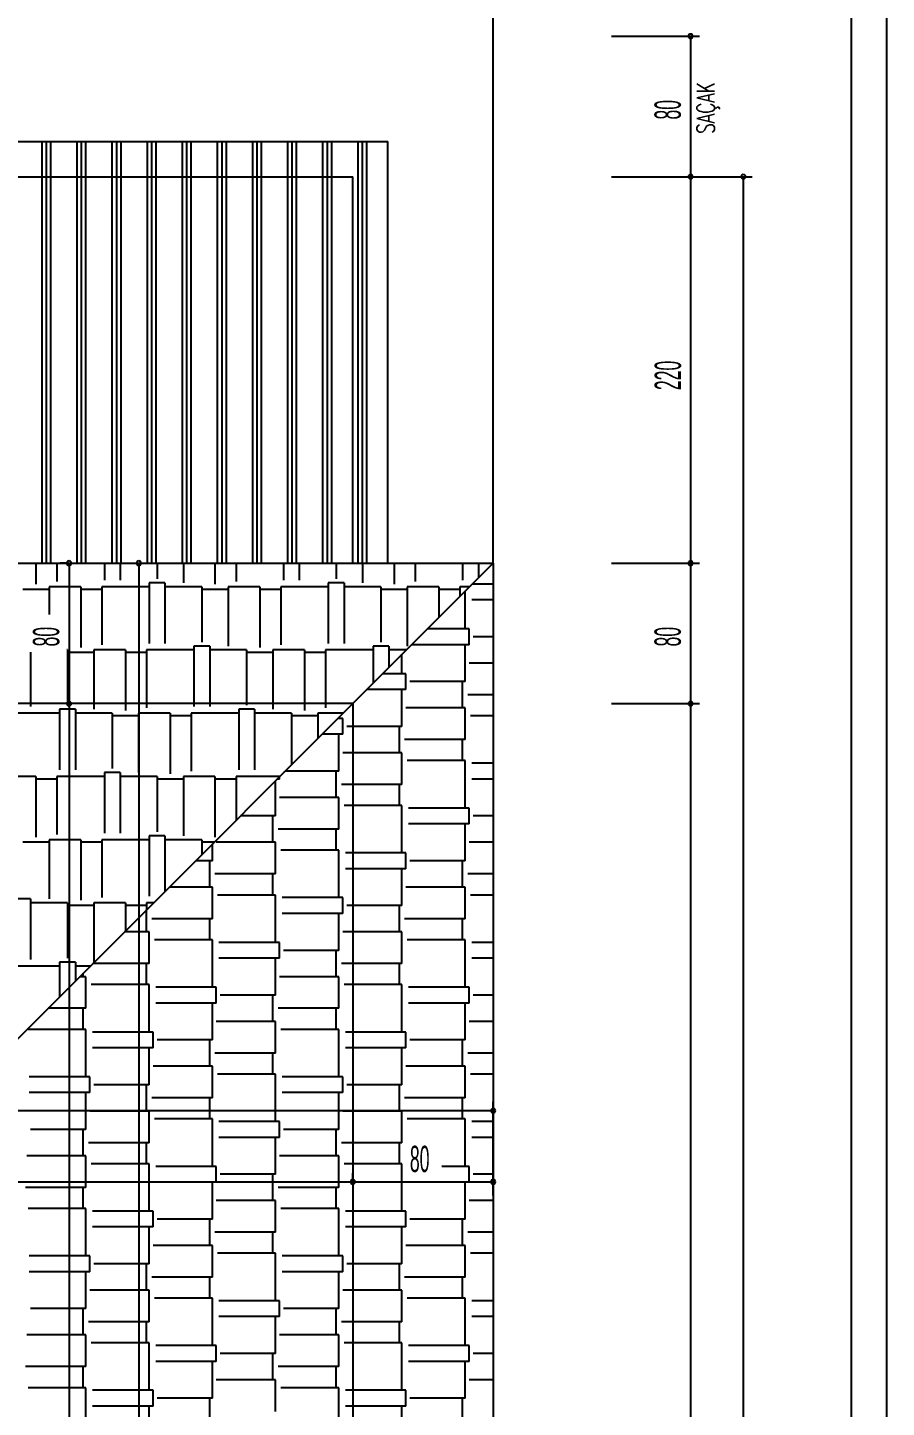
# Model space of a CAD drawing. Extents: x 3907.4 to 3911.57, y -3054.42 to -3053.7.
# Drawn here: x 3909.2142 to 3909.312, y -3054.1222 to -3053.965 of the extents above; entities that cross this region are included whole.
import ezdxf

# ---------------------------------------------------------------- set-up
doc = ezdxf.new("R2010")
doc.units = 0
doc.header["$LTSCALE"] = 2
doc.header["$MEASUREMENT"] = 0
doc.linetypes.add('ACAD_ISO03W100', pattern=[30, 12, -18])
doc.linetypes.add('ACAD_ISO07W100', pattern=[3.5, 0.5, -3])
doc.layers.get('0').update_dxf_attribs({"linetype": 'CONTINUOUS'})
for name, color, linetype in [('MB', 11, 'CONTINUOUS'), ('OLÇÜ', 6, 'CONTINUOUS'), ('TARAMA', 9, 'CONTINUOUS'), ('TEXT', 11, 'CONTINUOUS'), ('ÇATI', 7, 'CONTINUOUS')]:
    doc.layers.add(name, color=color, linetype=linetype)
doc.styles.add('KAPı-PEN', font='simplex.shx', dxfattribs={"width": 0.7, "height": 10})
doc.styles.add('ÖLÇÜ', font='stylu.ttf', dxfattribs={"width": 0.5})

msp = doc.modelspace()

# ---------------------------------------------------------------- linework, layer by layer
at = {"color": 0, "linetype": 'ByBlock'}
for centre, start, end in [((3909.28974, -3053.96603), 90, 270), ((3909.28974, -3053.96603), 270, 90), ((3909.28974, -3053.98203), 90, 270), ((3909.28974, -3053.98203), 90, 270), ((3909.28974, -3053.98203), 270, 90), ((3909.28974, -3053.98203), 270, 90), ((3909.29574, -3053.98203), 90, 270), ((3909.29574, -3053.98203), 270, 90), ((3909.21893, -3054.02603), 90, 270), ((3909.21893, -3054.02603), 270, 90), ((3909.22688, -3054.02603), 90, 270), ((3909.22688, -3054.02603), 270, 90), ((3909.28974, -3054.02603), 90, 270), ((3909.28974, -3054.02603), 90, 270), ((3909.28974, -3054.02603), 270, 90), ((3909.28974, -3054.02603), 270, 90), ((3909.21893, -3054.04203), 90, 270), ((3909.21893, -3054.04203), 90, 270), ((3909.21893, -3054.04203), 270, 90), ((3909.21893, -3054.04203), 270, 90), ((3909.28974, -3054.04203), 90, 270), ((3909.28974, -3054.04203), 90, 270), ((3909.28974, -3054.04203), 270, 90), ((3909.28974, -3054.04203), 270, 90), ((3909.26725, -3054.08837), 0, 180), ((3909.26725, -3054.08837), 180, 0), ((3909.25125, -3054.09648), 0, 180), ((3909.25125, -3054.09648), 0, 180), ((3909.25125, -3054.09648), 180, 0), ((3909.25125, -3054.09648), 180, 0), ((3909.26725, -3054.09648), 0, 180), ((3909.26725, -3054.09648), 180, 0)]:
    msp.add_arc(centre, 0.00025, start, end, dxfattribs=at)
at = {"layer": 'MB', "color": 9}
msp.add_line((3909.26725, -3054.02603), (3909.26725, -3053.82403), dxfattribs=at)
at = {"layer": 'MB', "color": 2, "linetype": 'ACAD_ISO07W100', "ltscale": 2}
for p in [(3909.20325, -3053.98203), (3909.25125, -3054.02603)]:
    msp.add_line(p, (3909.25125, -3053.98203), dxfattribs=at)
at = {"layer": 'MB', "color": 7, "linetype": 'ACAD_ISO03W100', "ltscale": 0.5}
for q in [(3909.18725, -3054.04203), (3909.25125, -3054.24203)]:
    msp.add_line((3909.25125, -3054.04203), q, dxfattribs=at)
at = {"layer": 'OLÇÜ', "color": 6}
for p, q in [((3909.28074, -3053.96603), (3909.29074, -3053.96603)), ((3909.28974, -3053.96603), (3909.28974, -3053.98203)), ((3909.28074, -3053.98203), (3909.29074, -3053.98203)), ((3909.28074, -3053.98203), (3909.29074, -3053.98203)), ((3909.28674, -3053.98203), (3909.29674, -3053.98203)), ((3909.28974, -3053.98203), (3909.28974, -3054.02603)), ((3909.29574, -3053.98203), (3909.29574, -3054.27603)), ((3909.21699, -3054.02603), (3909.22788, -3054.02603)), ((3909.21889, -3054.02603), (3909.21793, -3054.02603)), ((3909.21893, -3054.02603), (3909.21893, -3054.04203)), ((3909.22688, -3054.02603), (3909.22688, -3054.26003)), ((3909.28074, -3054.02603), (3909.29074, -3054.02603)), ((3909.28074, -3054.02603), (3909.29074, -3054.02603)), ((3909.28974, -3054.02603), (3909.28974, -3054.04203)), ((3909.21889, -3054.04203), (3909.21793, -3054.04203)), ((3909.21889, -3054.04203), (3909.21793, -3054.04203)), ((3909.21893, -3054.04203), (3909.21893, -3054.24203)), ((3909.28074, -3054.04203), (3909.29074, -3054.04203)), ((3909.28074, -3054.04203), (3909.29074, -3054.04203)), ((3909.28974, -3054.04203), (3909.28974, -3054.24203)), ((3909.26725, -3054.09803), (3909.26725, -3054.08737)), ((3909.02525, -3054.08837), (3909.26725, -3054.08837)), ((3909.25125, -3054.09621), (3909.25125, -3054.09548)), ((3909.25125, -3054.09621), (3909.25125, -3054.09548)), ((3909.26725, -3054.09621), (3909.26725, -3054.09548)), ((3909.04125, -3054.09648), (3909.25125, -3054.09648)), ((3909.25125, -3054.09648), (3909.26725, -3054.09648))]:
    msp.add_line(p, q, dxfattribs=at)
at = {"layer": 'TARAMA'}
for p, q in [((3909.21586, -3053.98203), (3909.21586, -3053.97803)), ((3909.21636, -3053.98203), (3909.21636, -3053.97803)), ((3909.21686, -3053.98203), (3909.21686, -3053.97803)), ((3909.21986, -3053.98203), (3909.21986, -3053.97803)), ((3909.22036, -3053.98203), (3909.22036, -3053.97803)), ((3909.22086, -3053.98203), (3909.22086, -3053.97803)), ((3909.22386, -3053.98203), (3909.22386, -3053.97803)), ((3909.22436, -3053.98203), (3909.22436, -3053.97803)), ((3909.22486, -3053.98203), (3909.22486, -3053.97803)), ((3909.22786, -3053.98203), (3909.22786, -3053.97803)), ((3909.22836, -3053.98203), (3909.22836, -3053.97803)), ((3909.22886, -3053.98203), (3909.22886, -3053.97803)), ((3909.23186, -3053.98203), (3909.23186, -3053.97803)), ((3909.23236, -3053.98203), (3909.23236, -3053.97803)), ((3909.23286, -3053.98203), (3909.23286, -3053.97803)), ((3909.23586, -3053.98203), (3909.23586, -3053.97803)), ((3909.23636, -3053.98203), (3909.23636, -3053.97803)), ((3909.23686, -3053.98203), (3909.23686, -3053.97803)), ((3909.23986, -3053.98203), (3909.23986, -3053.97803)), ((3909.24036, -3053.98203), (3909.24036, -3053.97803)), ((3909.24086, -3053.98203), (3909.24086, -3053.97803)), ((3909.24386, -3053.98203), (3909.24386, -3053.97803)), ((3909.24436, -3053.98203), (3909.24436, -3053.97803)), ((3909.24486, -3053.98203), (3909.24486, -3053.97803)), ((3909.24786, -3053.98203), (3909.24786, -3053.97803)), ((3909.24836, -3053.98203), (3909.24836, -3053.97803)), ((3909.24886, -3053.98203), (3909.24886, -3053.97803)), ((3909.25186, -3054.02603), (3909.25186, -3053.97803)), ((3909.25236, -3054.02603), (3909.25236, -3053.97803)), ((3909.25286, -3054.02603), (3909.25286, -3053.97803)), ((3909.21586, -3054.02603), (3909.21586, -3053.98203)), ((3909.21636, -3054.02603), (3909.21636, -3053.98203)), ((3909.21686, -3054.02603), (3909.21686, -3053.98203)), ((3909.21986, -3054.02603), (3909.21986, -3053.98203)), ((3909.22036, -3054.02603), (3909.22036, -3053.98203)), ((3909.22086, -3054.02603), (3909.22086, -3053.98203)), ((3909.22386, -3054.02603), (3909.22386, -3053.98203)), ((3909.22436, -3054.02603), (3909.22436, -3053.98203)), ((3909.22486, -3054.02603), (3909.22486, -3053.98203)), ((3909.22786, -3054.02603), (3909.22786, -3053.98203)), ((3909.22836, -3054.02603), (3909.22836, -3053.98203)), ((3909.22886, -3054.02603), (3909.22886, -3053.98203)), ((3909.23186, -3054.02603), (3909.23186, -3053.98203)), ((3909.23236, -3054.02603), (3909.23236, -3053.98203)), ((3909.23286, -3054.02603), (3909.23286, -3053.98203)), ((3909.23586, -3054.02603), (3909.23586, -3053.98203)), ((3909.23636, -3054.02603), (3909.23636, -3053.98203)), ((3909.23686, -3054.02603), (3909.23686, -3053.98203)), ((3909.23986, -3054.02603), (3909.23986, -3053.98203)), ((3909.24036, -3054.02603), (3909.24036, -3053.98203)), ((3909.24086, -3054.02603), (3909.24086, -3053.98203)), ((3909.24386, -3054.02603), (3909.24386, -3053.98203)), ((3909.24436, -3054.02603), (3909.24436, -3053.98203)), ((3909.24486, -3054.02603), (3909.24486, -3053.98203)), ((3909.24786, -3054.02603), (3909.24786, -3053.98203)), ((3909.24836, -3054.02603), (3909.24836, -3053.98203)), ((3909.24886, -3054.02603), (3909.24886, -3053.98203))]:
    msp.add_line(p, q, dxfattribs=at)
at = {"layer": 'TARAMA', "color": 6}
for p, q in [((3909.21516, -3054.02603), (3909.21516, -3054.02842)), ((3909.21756, -3054.02603), (3909.21756, -3054.02812)), ((3909.22296, -3054.02603), (3909.22296, -3054.02797)), ((3909.22476, -3054.02603), (3909.22476, -3054.02797)), ((3909.22896, -3054.02603), (3909.22896, -3054.02782)), ((3909.23196, -3054.02603), (3909.23196, -3054.02827)), ((3909.23556, -3054.02603), (3909.23556, -3054.02842)), ((3909.23796, -3054.02603), (3909.23796, -3054.02812)), ((3909.24336, -3054.02603), (3909.24336, -3054.02797)), ((3909.24516, -3054.02603), (3909.24516, -3054.02797)), ((3909.24936, -3054.02603), (3909.24936, -3054.02782)), ((3909.25236, -3054.02603), (3909.25236, -3054.02827)), ((3909.25596, -3054.02603), (3909.25596, -3054.02842)), ((3909.25836, -3054.02603), (3909.25836, -3054.02812)), ((3909.26376, -3054.02603), (3909.26376, -3054.02797)), ((3909.26556, -3054.02603), (3909.26556, -3054.02771)), ((3909.22986, -3054.02827), (3909.22806, -3054.02827)), ((3909.22806, -3054.02827), (3909.22806, -3054.03517)), ((3909.22986, -3054.02827), (3909.22986, -3054.03517)), ((3909.25026, -3054.02827), (3909.24846, -3054.02827)), ((3909.24846, -3054.02827), (3909.24846, -3054.03517)), ((3909.25026, -3054.02827), (3909.25026, -3054.03517)), ((3909.26725, -3054.02842), (3909.26486, -3054.02842)), ((3909.21666, -3054.02902), (3909.21366, -3054.02902)), ((3909.22026, -3054.02872), (3909.21666, -3054.02872)), ((3909.21666, -3054.02872), (3909.21666, -3054.03188)), ((3909.22026, -3054.02872), (3909.22026, -3054.03562)), ((3909.22266, -3054.02902), (3909.22026, -3054.02902)), ((3909.22806, -3054.02872), (3909.22266, -3054.02872)), ((3909.22266, -3054.02872), (3909.22266, -3054.03532)), ((3909.23406, -3054.02872), (3909.22986, -3054.02872)), ((3909.23406, -3054.02872), (3909.23406, -3054.03502)), ((3909.23706, -3054.02902), (3909.23406, -3054.02902)), ((3909.24066, -3054.02872), (3909.23706, -3054.02872)), ((3909.23706, -3054.02872), (3909.23706, -3054.03547)), ((3909.24066, -3054.02872), (3909.24066, -3054.03562)), ((3909.24306, -3054.02902), (3909.24066, -3054.02902)), ((3909.24846, -3054.02872), (3909.24306, -3054.02872)), ((3909.24306, -3054.02872), (3909.24306, -3054.03532)), ((3909.25446, -3054.02872), (3909.25026, -3054.02872)), ((3909.25446, -3054.02872), (3909.25446, -3054.03502)), ((3909.25746, -3054.02902), (3909.25446, -3054.02902)), ((3909.26106, -3054.02872), (3909.25746, -3054.02872)), ((3909.25746, -3054.02872), (3909.25746, -3054.03547)), ((3909.26106, -3054.02872), (3909.26106, -3054.03221)), ((3909.26346, -3054.02902), (3909.26106, -3054.02902)), ((3909.26456, -3054.02872), (3909.26346, -3054.02872)), ((3909.26346, -3054.02872), (3909.26346, -3054.02981)), ((3909.26406, -3054.03352), (3909.26406, -3054.02921)), ((3909.26725, -3054.03022), (3909.26481, -3054.03022)), ((3909.26451, -3054.03352), (3909.25976, -3054.03352)), ((3909.26451, -3054.03532), (3909.26451, -3054.03352)), ((3909.26725, -3054.03442), (3909.26496, -3054.03442)), ((3909.21456, -3054.03618), (3909.21456, -3054.04203)), ((3909.21876, -3054.03592), (3909.21868, -3054.03592)), ((3909.21876, -3054.03592), (3909.21876, -3054.04203)), ((3909.22176, -3054.03622), (3909.21876, -3054.03622)), ((3909.22536, -3054.03592), (3909.22176, -3054.03592)), ((3909.22176, -3054.03592), (3909.22176, -3054.04203)), ((3909.22536, -3054.03592), (3909.22536, -3054.04203)), ((3909.22776, -3054.03622), (3909.22536, -3054.03622)), ((3909.23316, -3054.03592), (3909.22776, -3054.03592)), ((3909.22776, -3054.03592), (3909.22776, -3054.04203)), ((3909.23496, -3054.03547), (3909.23316, -3054.03547)), ((3909.23316, -3054.03547), (3909.23316, -3054.04203)), ((3909.23496, -3054.03547), (3909.23496, -3054.04203)), ((3909.23916, -3054.03592), (3909.23496, -3054.03592)), ((3909.23916, -3054.03592), (3909.23916, -3054.04203)), ((3909.24216, -3054.03622), (3909.23916, -3054.03622)), ((3909.24576, -3054.03592), (3909.24216, -3054.03592)), ((3909.24216, -3054.03592), (3909.24216, -3054.04203)), ((3909.24576, -3054.03592), (3909.24576, -3054.04203)), ((3909.24816, -3054.03622), (3909.24576, -3054.03622)), ((3909.25356, -3054.03592), (3909.24816, -3054.03592)), ((3909.24816, -3054.03592), (3909.24816, -3054.04203)), ((3909.25536, -3054.03547), (3909.25356, -3054.03547)), ((3909.25356, -3054.03547), (3909.25356, -3054.03971)), ((3909.25536, -3054.03547), (3909.25536, -3054.03791)), ((3909.25736, -3054.03592), (3909.25536, -3054.03592)), ((3909.25686, -3054.03862), (3909.25686, -3054.03641)), ((3909.26451, -3054.03532), (3909.25796, -3054.03532)), ((3909.26406, -3054.03952), (3909.26406, -3054.03532)), ((3909.26725, -3054.03742), (3909.26451, -3054.03742)), ((3909.25731, -3054.03862), (3909.25466, -3054.03862)), ((3909.25731, -3054.04042), (3909.25731, -3054.03862)), ((3909.26406, -3054.03952), (3909.25776, -3054.03952)), ((3909.26376, -3054.04252), (3909.26376, -3054.03952)), ((3909.25731, -3054.04042), (3909.25286, -3054.04042)), ((3909.25686, -3054.04462), (3909.25686, -3054.04042)), ((3909.26725, -3054.04102), (3909.26436, -3054.04102)), ((3909.21456, -3054.04203), (3909.21456, -3054.04237)), ((3909.21966, -3054.04267), (3909.21786, -3054.04267)), ((3909.21786, -3054.04267), (3909.21786, -3054.04957)), ((3909.21876, -3054.04203), (3909.21876, -3054.04222)), ((3909.21966, -3054.04267), (3909.21966, -3054.04957)), ((3909.22176, -3054.04203), (3909.22176, -3054.04267)), ((3909.22536, -3054.04203), (3909.22536, -3054.04282)), ((3909.22776, -3054.04203), (3909.22776, -3054.04252)), ((3909.23316, -3054.04203), (3909.23316, -3054.04237)), ((3909.23496, -3054.04203), (3909.23496, -3054.04237)), ((3909.24006, -3054.04267), (3909.23826, -3054.04267)), ((3909.23826, -3054.04267), (3909.23826, -3054.04957)), ((3909.23916, -3054.04203), (3909.23916, -3054.04222)), ((3909.24006, -3054.04267), (3909.24006, -3054.04957)), ((3909.24216, -3054.04203), (3909.24216, -3054.04267)), ((3909.24576, -3054.04203), (3909.24576, -3054.04282)), ((3909.24816, -3054.04203), (3909.24816, -3054.04252)), ((3909.26406, -3054.04252), (3909.25731, -3054.04252)), ((3909.26406, -3054.04612), (3909.26406, -3054.04252)), ((3909.21786, -3054.04312), (3909.21246, -3054.04312)), ((3909.22386, -3054.04312), (3909.21966, -3054.04312)), ((3909.22386, -3054.04312), (3909.22386, -3054.04942)), ((3909.22686, -3054.04342), (3909.22386, -3054.04342)), ((3909.23046, -3054.04312), (3909.22686, -3054.04312)), ((3909.22686, -3054.04312), (3909.22686, -3054.04987)), ((3909.23046, -3054.04312), (3909.23046, -3054.05002)), ((3909.23286, -3054.04342), (3909.23046, -3054.04342)), ((3909.23826, -3054.04312), (3909.23286, -3054.04312)), ((3909.23286, -3054.04312), (3909.23286, -3054.04972)), ((3909.24426, -3054.04312), (3909.24006, -3054.04312)), ((3909.24426, -3054.04312), (3909.24426, -3054.04901)), ((3909.24726, -3054.04342), (3909.24426, -3054.04342)), ((3909.25016, -3054.04312), (3909.24726, -3054.04312)), ((3909.24726, -3054.04312), (3909.24726, -3054.04601)), ((3909.25011, -3054.04372), (3909.24956, -3054.04372)), ((3909.24966, -3054.04372), (3909.24966, -3054.04361)), ((3909.25011, -3054.04552), (3909.25011, -3054.04372)), ((3909.26725, -3054.04342), (3909.26466, -3054.04342)), ((3909.25011, -3054.04552), (3909.24776, -3054.04552)), ((3909.24966, -3054.04972), (3909.24966, -3054.04552)), ((3909.25125, -3054.04462), (3909.25056, -3054.04462)), ((3909.25686, -3054.04462), (3909.25125, -3054.04462)), ((3909.25656, -3054.04762), (3909.25656, -3054.04462)), ((3909.26406, -3054.04612), (3909.25716, -3054.04612)), ((3909.26376, -3054.04852), (3909.26376, -3054.04612)), ((3909.25125, -3054.04762), (3909.25011, -3054.04762)), ((3909.25686, -3054.04762), (3909.25125, -3054.04762)), ((3909.25686, -3054.05122), (3909.25686, -3054.04762)), ((3909.26406, -3054.04852), (3909.25746, -3054.04852)), ((3909.26406, -3054.05392), (3909.26406, -3054.04852)), ((3909.26725, -3054.04882), (3909.26481, -3054.04882)), ((3909.21516, -3054.05032), (3909.21156, -3054.05032)), ((3909.21516, -3054.05032), (3909.21516, -3054.05722)), ((3909.22296, -3054.05032), (3909.21756, -3054.05032)), ((3909.21756, -3054.05032), (3909.21756, -3054.05692)), ((3909.22476, -3054.04987), (3909.22296, -3054.04987)), ((3909.22296, -3054.04987), (3909.22296, -3054.05677)), ((3909.22476, -3054.04987), (3909.22476, -3054.05677)), ((3909.22896, -3054.05032), (3909.22476, -3054.05032)), ((3909.22896, -3054.05032), (3909.22896, -3054.05662)), ((3909.23556, -3054.05032), (3909.23196, -3054.05032)), ((3909.23196, -3054.05032), (3909.23196, -3054.05707)), ((3909.23556, -3054.05032), (3909.23556, -3054.05722)), ((3909.24296, -3054.05032), (3909.23796, -3054.05032)), ((3909.23796, -3054.05032), (3909.23796, -3054.05531)), ((3909.24291, -3054.05062), (3909.24291, -3054.05036)), ((3909.24341, -3054.04987), (3909.24336, -3054.04987)), ((3909.24336, -3054.04987), (3909.24336, -3054.04991)), ((3909.24966, -3054.04972), (3909.24356, -3054.04972)), ((3909.24936, -3054.05272), (3909.24936, -3054.04972)), ((3909.21756, -3054.05062), (3909.21516, -3054.05062)), ((3909.23196, -3054.05062), (3909.22896, -3054.05062)), ((3909.23796, -3054.05062), (3909.23556, -3054.05062)), ((3909.24246, -3054.05482), (3909.24246, -3054.05081)), ((3909.24291, -3054.05062), (3909.24266, -3054.05062)), ((3909.25125, -3054.05122), (3909.24996, -3054.05122)), ((3909.25686, -3054.05122), (3909.25125, -3054.05122)), ((3909.25656, -3054.05362), (3909.25656, -3054.05122)), ((3909.26725, -3054.05062), (3909.26481, -3054.05062)), ((3909.24966, -3054.05272), (3909.24291, -3054.05272)), ((3909.24966, -3054.05632), (3909.24966, -3054.05272)), ((3909.25125, -3054.05362), (3909.25026, -3054.05362)), ((3909.25686, -3054.05362), (3909.25125, -3054.05362)), ((3909.25686, -3054.05902), (3909.25686, -3054.05362)), ((3909.24246, -3054.05482), (3909.23846, -3054.05482)), ((3909.24216, -3054.05782), (3909.24216, -3054.05482)), ((3909.26451, -3054.05392), (3909.25761, -3054.05392)), ((3909.26451, -3054.05572), (3909.26451, -3054.05392)), ((3909.26725, -3054.05482), (3909.26496, -3054.05482)), ((3909.24966, -3054.05632), (3909.24276, -3054.05632)), ((3909.24936, -3054.05872), (3909.24936, -3054.05632)), ((3909.26451, -3054.05572), (3909.25761, -3054.05572)), ((3909.26406, -3054.05992), (3909.26406, -3054.05572)), ((3909.21666, -3054.05782), (3909.21366, -3054.05782)), ((3909.22026, -3054.05752), (3909.21666, -3054.05752)), ((3909.21666, -3054.05752), (3909.21666, -3054.06427)), ((3909.22026, -3054.05752), (3909.22026, -3054.06442)), ((3909.22266, -3054.05782), (3909.22026, -3054.05782)), ((3909.22806, -3054.05752), (3909.22266, -3054.05752)), ((3909.22266, -3054.05752), (3909.22266, -3054.06412)), ((3909.22986, -3054.05707), (3909.22806, -3054.05707)), ((3909.22806, -3054.05707), (3909.22806, -3054.06397)), ((3909.22986, -3054.05707), (3909.22986, -3054.06341)), ((3909.23406, -3054.05752), (3909.22986, -3054.05752)), ((3909.23406, -3054.05752), (3909.23406, -3054.05921)), ((3909.23546, -3054.05782), (3909.23406, -3054.05782)), ((3909.23526, -3054.05992), (3909.23526, -3054.05801)), ((3909.24246, -3054.05782), (3909.23571, -3054.05782)), ((3909.24246, -3054.06142), (3909.24246, -3054.05782)), ((3909.26725, -3054.05782), (3909.26451, -3054.05782)), ((3909.23526, -3054.05992), (3909.23336, -3054.05992)), ((3909.23496, -3054.06292), (3909.23496, -3054.05992)), ((3909.24966, -3054.05872), (3909.24306, -3054.05872)), ((3909.24966, -3054.06412), (3909.24966, -3054.05872)), ((3909.25125, -3054.05902), (3909.25041, -3054.05902)), ((3909.25731, -3054.05902), (3909.25125, -3054.05902)), ((3909.25731, -3054.06082), (3909.25731, -3054.05902)), ((3909.26406, -3054.05992), (3909.25776, -3054.05992)), ((3909.26376, -3054.06292), (3909.26376, -3054.05992)), ((3909.24246, -3054.06142), (3909.23556, -3054.06142)), ((3909.24216, -3054.06382), (3909.24216, -3054.06142)), ((3909.25125, -3054.06082), (3909.25041, -3054.06082)), ((3909.25731, -3054.06082), (3909.25125, -3054.06082)), ((3909.25686, -3054.06502), (3909.25686, -3054.06082)), ((3909.26725, -3054.06142), (3909.26436, -3054.06142)), ((3909.23526, -3054.06292), (3909.23036, -3054.06292)), ((3909.23526, -3054.06652), (3909.23526, -3054.06292)), ((3909.26406, -3054.06292), (3909.25731, -3054.06292)), ((3909.26406, -3054.06652), (3909.26406, -3054.06292)), ((3909.21456, -3054.06427), (3909.21276, -3054.06427)), ((3909.21456, -3054.06427), (3909.21456, -3054.07117)), ((3909.21876, -3054.06472), (3909.21456, -3054.06472)), ((3909.21876, -3054.06472), (3909.21876, -3054.07102)), ((3909.22536, -3054.06472), (3909.22176, -3054.06472)), ((3909.22176, -3054.06472), (3909.22176, -3054.07147)), ((3909.22536, -3054.06472), (3909.22536, -3054.06791)), ((3909.22856, -3054.06472), (3909.22776, -3054.06472)), ((3909.22776, -3054.06472), (3909.22776, -3054.06551)), ((3909.24246, -3054.06382), (3909.23586, -3054.06382)), ((3909.24246, -3054.06922), (3909.24246, -3054.06382)), ((3909.25011, -3054.06412), (3909.24321, -3054.06412)), ((3909.25011, -3054.06592), (3909.25011, -3054.06412)), ((3909.26725, -3054.06382), (3909.26466, -3054.06382)), ((3909.22176, -3054.06502), (3909.21876, -3054.06502)), ((3909.22776, -3054.06502), (3909.22536, -3054.06502)), ((3909.22776, -3054.06802), (3909.22776, -3054.06551)), ((3909.25011, -3054.06592), (3909.24321, -3054.06592)), ((3909.24966, -3054.07012), (3909.24966, -3054.06592)), ((3909.25125, -3054.06502), (3909.25056, -3054.06502)), ((3909.25686, -3054.06502), (3909.25125, -3054.06502)), ((3909.25656, -3054.06802), (3909.25656, -3054.06502)), ((3909.23526, -3054.06652), (3909.22836, -3054.06652)), ((3909.23496, -3054.06892), (3909.23496, -3054.06652)), ((3909.26406, -3054.06652), (3909.25716, -3054.06652)), ((3909.26376, -3054.06892), (3909.26376, -3054.06652)), ((3909.22806, -3054.06802), (3909.22526, -3054.06802)), ((3909.22806, -3054.07162), (3909.22806, -3054.06802)), ((3909.23526, -3054.06892), (3909.22866, -3054.06892)), ((3909.23526, -3054.07432), (3909.23526, -3054.06892)), ((3909.24291, -3054.06922), (3909.23601, -3054.06922)), ((3909.24291, -3054.07102), (3909.24291, -3054.06922)), ((3909.25125, -3054.06802), (3909.25011, -3054.06802)), ((3909.25686, -3054.06802), (3909.25125, -3054.06802)), ((3909.25686, -3054.07162), (3909.25686, -3054.06802)), ((3909.26406, -3054.06892), (3909.25746, -3054.06892)), ((3909.26406, -3054.07432), (3909.26406, -3054.06892)), ((3909.26725, -3054.06922), (3909.26481, -3054.06922)), ((3909.24291, -3054.07102), (3909.23601, -3054.07102)), ((3909.24246, -3054.07522), (3909.24246, -3054.07102)), ((3909.24966, -3054.07012), (3909.24336, -3054.07012)), ((3909.24936, -3054.07312), (3909.24936, -3054.07012)), ((3909.26725, -3054.07102), (3909.26481, -3054.07102)), ((3909.21786, -3054.07192), (3909.21246, -3054.07192)), ((3909.21966, -3054.07147), (3909.21786, -3054.07147)), ((3909.21786, -3054.07147), (3909.21786, -3054.07541)), ((3909.21966, -3054.07147), (3909.21966, -3054.07361)), ((3909.22136, -3054.07192), (3909.21966, -3054.07192)), ((3909.22806, -3054.07162), (3909.22166, -3054.07162)), ((3909.22776, -3054.07402), (3909.22776, -3054.07162)), ((3909.25125, -3054.07162), (3909.24996, -3054.07162)), ((3909.25686, -3054.07162), (3909.25125, -3054.07162)), ((3909.25656, -3054.07402), (3909.25656, -3054.07162)), ((3909.22086, -3054.07312), (3909.22016, -3054.07312)), ((3909.22056, -3054.07312), (3909.22056, -3054.07271)), ((3909.22086, -3054.07672), (3909.22086, -3054.07312)), ((3909.22806, -3054.07402), (3909.22146, -3054.07402)), ((3909.22806, -3054.07942), (3909.22806, -3054.07402)), ((3909.24966, -3054.07312), (3909.24291, -3054.07312)), ((3909.24966, -3054.07672), (3909.24966, -3054.07312)), ((3909.25125, -3054.07402), (3909.25026, -3054.07402)), ((3909.25686, -3054.07402), (3909.25125, -3054.07402)), ((3909.25686, -3054.07942), (3909.25686, -3054.07402)), ((3909.23571, -3054.07432), (3909.22881, -3054.07432)), ((3909.23571, -3054.07612), (3909.23571, -3054.07432)), ((3909.24246, -3054.07522), (3909.23616, -3054.07522)), ((3909.24216, -3054.07822), (3909.24216, -3054.07522)), ((3909.26451, -3054.07432), (3909.25761, -3054.07432)), ((3909.26451, -3054.07612), (3909.26451, -3054.07432)), ((3909.26725, -3054.07522), (3909.26496, -3054.07522)), ((3909.22086, -3054.07672), (3909.21656, -3054.07672)), ((3909.22056, -3054.07912), (3909.22056, -3054.07672)), ((3909.23571, -3054.07612), (3909.22881, -3054.07612)), ((3909.23526, -3054.08032), (3909.23526, -3054.07612)), ((3909.24966, -3054.07672), (3909.24276, -3054.07672)), ((3909.24936, -3054.07912), (3909.24936, -3054.07672)), ((3909.26451, -3054.07612), (3909.25761, -3054.07612)), ((3909.26406, -3054.08032), (3909.26406, -3054.07612)), ((3909.24246, -3054.07822), (3909.23571, -3054.07822)), ((3909.24246, -3054.08182), (3909.24246, -3054.07822)), ((3909.26725, -3054.07822), (3909.26451, -3054.07822)), ((3909.22086, -3054.07912), (3909.21426, -3054.07912)), ((3909.22086, -3054.08452), (3909.22086, -3054.07912)), ((3909.22851, -3054.07942), (3909.22161, -3054.07942)), ((3909.22851, -3054.08122), (3909.22851, -3054.07942)), ((3909.23526, -3054.08032), (3909.22896, -3054.08032)), ((3909.23496, -3054.08332), (3909.23496, -3054.08032)), ((3909.24966, -3054.07912), (3909.24306, -3054.07912)), ((3909.24966, -3054.08452), (3909.24966, -3054.07912)), ((3909.25125, -3054.07942), (3909.25041, -3054.07942)), ((3909.25731, -3054.07942), (3909.25125, -3054.07942)), ((3909.25731, -3054.08122), (3909.25731, -3054.07942)), ((3909.26406, -3054.08032), (3909.25776, -3054.08032)), ((3909.26376, -3054.08332), (3909.26376, -3054.08032)), ((3909.22851, -3054.08122), (3909.22161, -3054.08122)), ((3909.22806, -3054.08542), (3909.22806, -3054.08122)), ((3909.24246, -3054.08182), (3909.23556, -3054.08182)), ((3909.24216, -3054.08422), (3909.24216, -3054.08182)), ((3909.25125, -3054.08122), (3909.25041, -3054.08122)), ((3909.25731, -3054.08122), (3909.25125, -3054.08122)), ((3909.25686, -3054.08542), (3909.25686, -3054.08122)), ((3909.26725, -3054.08182), (3909.26436, -3054.08182)), ((3909.23526, -3054.08332), (3909.22851, -3054.08332)), ((3909.23526, -3054.08692), (3909.23526, -3054.08332)), ((3909.26406, -3054.08332), (3909.25731, -3054.08332)), ((3909.26406, -3054.08692), (3909.26406, -3054.08332)), ((3909.22131, -3054.08452), (3909.21441, -3054.08452)), ((3909.22131, -3054.08632), (3909.22131, -3054.08452)), ((3909.24246, -3054.08422), (3909.23586, -3054.08422)), ((3909.24246, -3054.08962), (3909.24246, -3054.08422)), ((3909.25011, -3054.08452), (3909.24321, -3054.08452)), ((3909.25011, -3054.08632), (3909.25011, -3054.08452)), ((3909.26725, -3054.08422), (3909.26466, -3054.08422)), ((3909.22131, -3054.08632), (3909.21441, -3054.08632)), ((3909.22086, -3054.09052), (3909.22086, -3054.08632)), ((3909.22806, -3054.08542), (3909.22176, -3054.08542)), ((3909.22776, -3054.08842), (3909.22776, -3054.08542)), ((3909.25011, -3054.08632), (3909.24321, -3054.08632)), ((3909.24966, -3054.09052), (3909.24966, -3054.08632)), ((3909.25125, -3054.08542), (3909.25056, -3054.08542)), ((3909.25686, -3054.08542), (3909.25125, -3054.08542)), ((3909.25656, -3054.08842), (3909.25656, -3054.08542)), ((3909.23526, -3054.08692), (3909.22836, -3054.08692)), ((3909.23496, -3054.08932), (3909.23496, -3054.08692)), ((3909.26406, -3054.08692), (3909.25716, -3054.08692)), ((3909.26376, -3054.08932), (3909.26376, -3054.08692)), ((3909.22806, -3054.08842), (3909.22131, -3054.08842)), ((3909.22806, -3054.09202), (3909.22806, -3054.08842)), ((3909.23526, -3054.08932), (3909.22866, -3054.08932)), ((3909.23526, -3054.09472), (3909.23526, -3054.08932)), ((3909.24291, -3054.08962), (3909.23601, -3054.08962)), ((3909.24291, -3054.09142), (3909.24291, -3054.08962)), ((3909.25125, -3054.08842), (3909.25011, -3054.08842)), ((3909.25686, -3054.08842), (3909.25125, -3054.08842)), ((3909.25686, -3054.09202), (3909.25686, -3054.08842)), ((3909.26406, -3054.08932), (3909.25746, -3054.08932)), ((3909.26406, -3054.09472), (3909.26406, -3054.08932)), ((3909.26725, -3054.08962), (3909.26481, -3054.08962)), ((3909.22086, -3054.09052), (3909.21456, -3054.09052)), ((3909.22056, -3054.09352), (3909.22056, -3054.09052)), ((3909.24291, -3054.09142), (3909.23601, -3054.09142)), ((3909.24246, -3054.09562), (3909.24246, -3054.09142)), ((3909.24966, -3054.09052), (3909.24336, -3054.09052)), ((3909.24936, -3054.09352), (3909.24936, -3054.09052)), ((3909.26725, -3054.09142), (3909.26481, -3054.09142)), ((3909.22806, -3054.09202), (3909.22116, -3054.09202)), ((3909.22776, -3054.09442), (3909.22776, -3054.09202)), ((3909.25125, -3054.09202), (3909.24996, -3054.09202)), ((3909.25686, -3054.09202), (3909.25125, -3054.09202)), ((3909.25656, -3054.09442), (3909.25656, -3054.09202)), ((3909.22086, -3054.09352), (3909.21411, -3054.09352)), ((3909.22086, -3054.09712), (3909.22086, -3054.09352)), ((3909.22806, -3054.09442), (3909.22146, -3054.09442)), ((3909.22806, -3054.09982), (3909.22806, -3054.09442)), ((3909.24966, -3054.09352), (3909.24291, -3054.09352)), ((3909.24966, -3054.09712), (3909.24966, -3054.09352)), ((3909.25125, -3054.09442), (3909.25026, -3054.09442)), ((3909.25686, -3054.09442), (3909.25125, -3054.09442)), ((3909.25686, -3054.09982), (3909.25686, -3054.09442)), ((3909.23571, -3054.09472), (3909.22881, -3054.09472)), ((3909.23571, -3054.09652), (3909.23571, -3054.09472)), ((3909.24246, -3054.09562), (3909.23616, -3054.09562)), ((3909.24216, -3054.09862), (3909.24216, -3054.09562)), ((3909.26451, -3054.09472), (3909.2614, -3054.09472)), ((3909.26451, -3054.09652), (3909.26451, -3054.09472)), ((3909.26725, -3054.09562), (3909.26496, -3054.09562)), ((3909.22086, -3054.09712), (3909.21396, -3054.09712)), ((3909.22056, -3054.09952), (3909.22056, -3054.09712)), ((3909.23571, -3054.09652), (3909.22881, -3054.09652)), ((3909.23526, -3054.10072), (3909.23526, -3054.09652)), ((3909.24966, -3054.09712), (3909.24276, -3054.09712)), ((3909.24936, -3054.09952), (3909.24936, -3054.09712)), ((3909.26451, -3054.09652), (3909.25761, -3054.09652)), ((3909.26406, -3054.10072), (3909.26406, -3054.09652)), ((3909.24246, -3054.09862), (3909.23571, -3054.09862)), ((3909.24246, -3054.10222), (3909.24246, -3054.09862)), ((3909.26725, -3054.09862), (3909.26451, -3054.09862)), ((3909.22086, -3054.09952), (3909.21426, -3054.09952)), ((3909.22086, -3054.10492), (3909.22086, -3054.09952)), ((3909.22851, -3054.09982), (3909.22161, -3054.09982)), ((3909.22851, -3054.10162), (3909.22851, -3054.09982)), ((3909.23526, -3054.10072), (3909.22896, -3054.10072)), ((3909.23496, -3054.10372), (3909.23496, -3054.10072)), ((3909.24966, -3054.09952), (3909.24306, -3054.09952)), ((3909.24966, -3054.10492), (3909.24966, -3054.09952)), ((3909.25125, -3054.09982), (3909.25041, -3054.09982)), ((3909.25731, -3054.09982), (3909.25125, -3054.09982)), ((3909.25731, -3054.10162), (3909.25731, -3054.09982)), ((3909.26406, -3054.10072), (3909.25776, -3054.10072)), ((3909.26376, -3054.10372), (3909.26376, -3054.10072)), ((3909.22851, -3054.10162), (3909.22161, -3054.10162)), ((3909.22806, -3054.10582), (3909.22806, -3054.10162)), ((3909.24246, -3054.10222), (3909.23556, -3054.10222)), ((3909.24216, -3054.10462), (3909.24216, -3054.10222)), ((3909.25125, -3054.10162), (3909.25041, -3054.10162)), ((3909.25731, -3054.10162), (3909.25125, -3054.10162)), ((3909.25686, -3054.10582), (3909.25686, -3054.10162)), ((3909.26725, -3054.10222), (3909.26436, -3054.10222)), ((3909.23526, -3054.10372), (3909.22851, -3054.10372)), ((3909.23526, -3054.10732), (3909.23526, -3054.10372)), ((3909.26406, -3054.10372), (3909.25731, -3054.10372)), ((3909.26406, -3054.10732), (3909.26406, -3054.10372)), ((3909.22131, -3054.10492), (3909.21441, -3054.10492)), ((3909.22131, -3054.10672), (3909.22131, -3054.10492)), ((3909.24246, -3054.10462), (3909.23586, -3054.10462)), ((3909.24246, -3054.11002), (3909.24246, -3054.10462)), ((3909.25011, -3054.10492), (3909.24321, -3054.10492)), ((3909.25011, -3054.10672), (3909.25011, -3054.10492)), ((3909.26725, -3054.10462), (3909.26466, -3054.10462)), ((3909.22131, -3054.10672), (3909.21441, -3054.10672)), ((3909.22086, -3054.11092), (3909.22086, -3054.10672)), ((3909.22806, -3054.10582), (3909.22176, -3054.10582)), ((3909.22776, -3054.10882), (3909.22776, -3054.10582)), ((3909.25011, -3054.10672), (3909.24321, -3054.10672)), ((3909.24966, -3054.11092), (3909.24966, -3054.10672)), ((3909.25125, -3054.10582), (3909.25056, -3054.10582)), ((3909.25686, -3054.10582), (3909.25125, -3054.10582)), ((3909.25656, -3054.10882), (3909.25656, -3054.10582)), ((3909.23526, -3054.10732), (3909.22836, -3054.10732)), ((3909.23496, -3054.10972), (3909.23496, -3054.10732)), ((3909.26406, -3054.10732), (3909.25716, -3054.10732)), ((3909.26376, -3054.10972), (3909.26376, -3054.10732)), ((3909.22806, -3054.10882), (3909.22131, -3054.10882)), ((3909.22806, -3054.11242), (3909.22806, -3054.10882)), ((3909.23526, -3054.10972), (3909.22866, -3054.10972)), ((3909.23526, -3054.11512), (3909.23526, -3054.10972)), ((3909.24291, -3054.11002), (3909.23601, -3054.11002)), ((3909.24291, -3054.11182), (3909.24291, -3054.11002)), ((3909.25125, -3054.10882), (3909.25011, -3054.10882)), ((3909.25686, -3054.10882), (3909.25125, -3054.10882)), ((3909.25686, -3054.11242), (3909.25686, -3054.10882)), ((3909.26406, -3054.10972), (3909.25746, -3054.10972)), ((3909.26406, -3054.11512), (3909.26406, -3054.10972)), ((3909.26725, -3054.11002), (3909.26481, -3054.11002)), ((3909.22086, -3054.11092), (3909.21456, -3054.11092)), ((3909.22056, -3054.11392), (3909.22056, -3054.11092)), ((3909.24291, -3054.11182), (3909.23601, -3054.11182)), ((3909.24246, -3054.11602), (3909.24246, -3054.11182)), ((3909.24966, -3054.11092), (3909.24336, -3054.11092)), ((3909.24936, -3054.11392), (3909.24936, -3054.11092)), ((3909.26725, -3054.11182), (3909.26481, -3054.11182)), ((3909.22806, -3054.11242), (3909.22116, -3054.11242)), ((3909.22776, -3054.11482), (3909.22776, -3054.11242)), ((3909.25125, -3054.11242), (3909.24996, -3054.11242)), ((3909.25686, -3054.11242), (3909.25125, -3054.11242)), ((3909.25656, -3054.11482), (3909.25656, -3054.11242)), ((3909.22086, -3054.11392), (3909.21411, -3054.11392)), ((3909.22086, -3054.11752), (3909.22086, -3054.11392)), ((3909.22806, -3054.11482), (3909.22146, -3054.11482)), ((3909.22806, -3054.12022), (3909.22806, -3054.11482)), ((3909.24966, -3054.11392), (3909.24291, -3054.11392)), ((3909.24966, -3054.11752), (3909.24966, -3054.11392)), ((3909.25125, -3054.11482), (3909.25026, -3054.11482)), ((3909.25686, -3054.11482), (3909.25125, -3054.11482)), ((3909.25686, -3054.12022), (3909.25686, -3054.11482)), ((3909.23571, -3054.11512), (3909.22881, -3054.11512)), ((3909.23571, -3054.11692), (3909.23571, -3054.11512)), ((3909.24246, -3054.11602), (3909.23616, -3054.11602)), ((3909.24216, -3054.11902), (3909.24216, -3054.11602)), ((3909.26451, -3054.11512), (3909.25761, -3054.11512)), ((3909.26451, -3054.11692), (3909.26451, -3054.11512)), ((3909.26725, -3054.11602), (3909.26496, -3054.11602)), ((3909.22086, -3054.11752), (3909.21396, -3054.11752)), ((3909.22056, -3054.11992), (3909.22056, -3054.11752)), ((3909.23571, -3054.11692), (3909.22881, -3054.11692)), ((3909.23526, -3054.12112), (3909.23526, -3054.11692)), ((3909.24966, -3054.11752), (3909.24276, -3054.11752)), ((3909.24936, -3054.11992), (3909.24936, -3054.11752)), ((3909.26451, -3054.11692), (3909.25761, -3054.11692)), ((3909.26406, -3054.12112), (3909.26406, -3054.11692)), ((3909.24246, -3054.11902), (3909.23571, -3054.11902)), ((3909.24246, -3054.12262), (3909.24246, -3054.11902)), ((3909.26725, -3054.11902), (3909.26451, -3054.11902)), ((3909.22086, -3054.11992), (3909.21426, -3054.11992)), ((3909.22086, -3054.12532), (3909.22086, -3054.11992)), ((3909.22851, -3054.12022), (3909.22161, -3054.12022)), ((3909.22851, -3054.12202), (3909.22851, -3054.12022)), ((3909.23526, -3054.12112), (3909.22896, -3054.12112)), ((3909.23496, -3054.12412), (3909.23496, -3054.12112)), ((3909.24966, -3054.11992), (3909.24306, -3054.11992)), ((3909.24966, -3054.12532), (3909.24966, -3054.11992)), ((3909.25125, -3054.12022), (3909.25041, -3054.12022)), ((3909.25731, -3054.12022), (3909.25125, -3054.12022)), ((3909.25731, -3054.12202), (3909.25731, -3054.12022)), ((3909.26406, -3054.12112), (3909.25776, -3054.12112)), ((3909.26376, -3054.12412), (3909.26376, -3054.12112)), ((3909.22851, -3054.12202), (3909.22161, -3054.12202)), ((3909.22806, -3054.12622), (3909.22806, -3054.12202)), ((3909.25125, -3054.12202), (3909.25041, -3054.12202)), ((3909.25731, -3054.12202), (3909.25125, -3054.12202)), ((3909.25686, -3054.12622), (3909.25686, -3054.12202))]:
    msp.add_line(p, q, dxfattribs=at)
at = {"layer": 'TEXT', "color": 30}
msp.add_line((3909.31204, -3053.69648), (3909.31204, -3054.41968), dxfattribs=at)
at = {"layer": 'TEXT', "color": 5, "ltscale": 50}
msp.add_line((3909.30804, -3053.70348), (3909.30804, -3054.41268), dxfattribs=at)
at = {"layer": 'TEXT', "color": 3}
for p in [(3909.20325, -3053.97803), (3909.25525, -3054.02603)]:
    msp.add_line(p, (3909.25525, -3053.97803), dxfattribs=at)
at = {"layer": 'ÇATI', "color": 7}
msp.add_line((3909.26725, -3054.02603), (3909.15325, -3054.14003), dxfattribs=at)
at = {"layer": 'ÇATI', "ltscale": 0.5}
for p, q in [((3909.20325, -3054.02603), (3909.26725, -3054.02603)), ((3909.26725, -3054.02603), (3909.26725, -3054.25803))]:
    msp.add_line(p, q, dxfattribs=at)

# ---------------------------------------------------------------- texts
at = {"layer": 'OLÇÜ', "style": 'KAPı-PEN', "width": 0.7}
msp.add_text('SAÇAK', height=0.002, rotation=90, dxfattribs=at).set_placement((3909.29246, -3053.97714))
at = {"layer": 'OLÇÜ', "color": 62, "style": 'ÖLÇÜ', "width": 0.5}
for s, p in [('80', (3909.28862, -3053.97552)), ('220', (3909.28864, -3054.00633)), ('80', (3909.21782, -3054.03552)), ('80', (3909.28862, -3054.03552))]:
    msp.add_text(s, height=0.003, rotation=90, dxfattribs=at).set_placement(p)
msp.add_text('80', height=0.003, dxfattribs=at).set_placement((3909.25776, -3054.09537))

doc.saveas('drawing.dxf')
